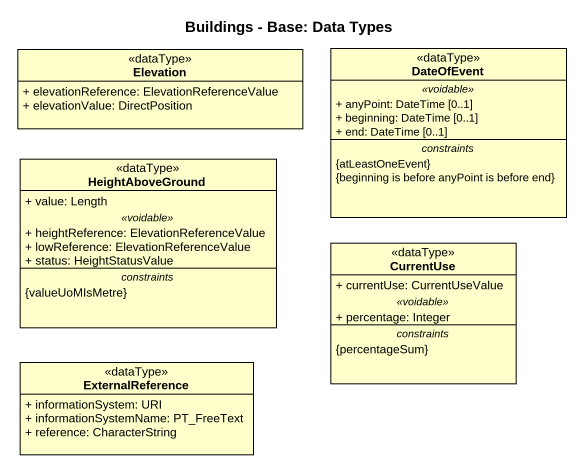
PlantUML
@startuml
title Buildings - Base: Data Types
hide circle
hide empty members
skinparam classAttributeIconSize 0
class Elevation <<dataType>> {
  + elevationReference: ElevationReferenceValue
  + elevationValue: DirectPosition
}
class DateOfEvent <<dataType>> {
  .. <<voidable>> ..
  + anyPoint: DateTime [0..1]
  + beginning: DateTime [0..1]
  + end: DateTime [0..1]
  -- constraints --
  {atLeastOneEvent}
  {beginning is before anyPoint is before end}
}
class HeightAboveGround <<dataType>> {
  + value: Length
  .. <<voidable>> ..
  + heightReference: ElevationReferenceValue
  + lowReference: ElevationReferenceValue
  + status: HeightStatusValue
  -- constraints --
  {valueUoMIsMetre}
}
class CurrentUse <<dataType>> {
  + currentUse: CurrentUseValue
  .. <<voidable>> ..
  + percentage: Integer
  -- constraints --
  {percentageSum}
}
class ExternalReference <<dataType>> {
  + informationSystem: URI
  + informationSystemName: PT_FreeText
  + reference: CharacterString
}
@enduml
